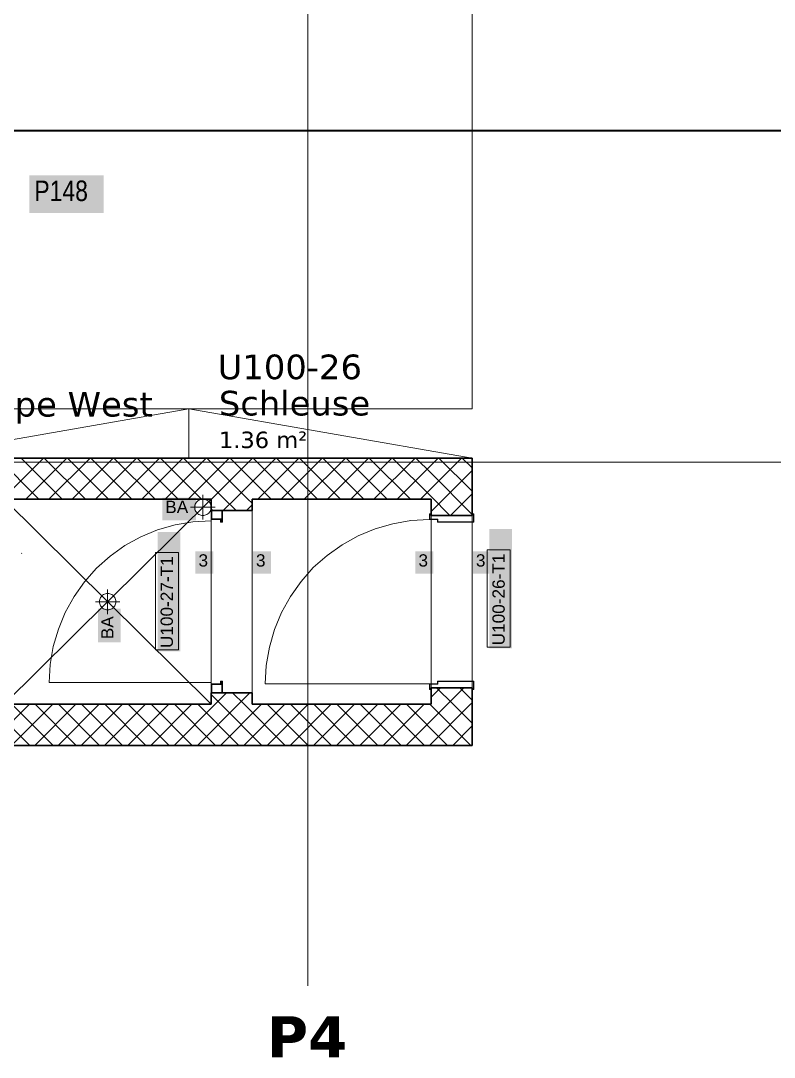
# Model space of a CAD drawing. Extents: x -882 to 613, y -179 to 366.
# Drawn here: x -457.4 to -365.5, y 100.9 to 227.1 of the extents above; entities that cross this region are included whole.
import ezdxf
from ezdxf.lldxf.tags import DXFTag

# ---------------------------------------------------------------- set-up
doc = ezdxf.new("R2010")
doc.units = 0
doc.layers.get('0').update_dxf_attribs({"lineweight": 13})
doc.layers.add('A-____-MATC-OTLN', color=7, linetype='Strichpunkt - Mittel', lineweight=40, true_color=0x0080ff)
doc.layers.add('S-GRID-____-IDEN', color=7, linetype='Continuous', lineweight=9, true_color=0x5555aa)
for name, color, linetype, lineweight in [('A-____-NOTE-TEXT', 7, 'Continuous', 9), ('A-AREA-____-IDEN', 7, 'Continuous', 5), ('A-DOOR-____-IDEN', 7, 'Continuous', 5), ('A-DOOR-____-OTLN', 7, 'Continuous', 9), ('A-DOOR-FRAM-MCUT', 7, 'Continuous', 9), ('A-DOOR-OPNG-OTLN', 7, 'Continuous', 9), ('A-FLOR-____-OTLN', 7, 'Continuous', 9), ('A-WALL-____-MCUT', 7, 'Continuous', 35), ('A-WALL-____-PATT', 7, 'Continuous', 35), ('C-PRKG-____-IDEN', 7, 'Continuous', 5), ('C-PRKG-____-OTLN', 7, 'Continuous', 9), ('I-WALL-____-OTLN', 7, 'Continuous', 9), ('S-GRID-____-OTLN', 7, 'Continuous', 5)]:
    doc.layers.add(name, color=color, linetype=linetype, lineweight=lineweight)
doc.styles.get("Standard").update_dxf_attribs({"font": 'arial.ttf'})
tags = doc.linetypes.add('_Rasterlinie_', pattern=[0.375, 0.2, -0.05, 0.075, -0.05]).pattern_tags.tags
tags[10:11] = [DXFTag(74, 4), DXFTag(75, 0), DXFTag(340, '0'), DXFTag(46, 1.0), DXFTag(50, 0.0), DXFTag(44, 0.0), DXFTag(45, 0.0)]
tags[8:9] = [DXFTag(74, 4), DXFTag(75, 0), DXFTag(340, '0'), DXFTag(46, 1.0), DXFTag(50, 0.0), DXFTag(44, 0.0), DXFTag(45, 0.0)]
tags[6:7] = [DXFTag(74, 4), DXFTag(75, 0), DXFTag(340, '0'), DXFTag(46, 1.0), DXFTag(50, 0.0), DXFTag(44, 0.0), DXFTag(45, 0.0)]
tags[4:5] = [DXFTag(74, 4), DXFTag(75, 0), DXFTag(340, '0'), DXFTag(46, 1.0), DXFTag(50, 0.0), DXFTag(44, 0.0), DXFTag(45, 0.0)]
tags = doc.linetypes.add('Grundrissdarstellung Sturz', pattern=[0.25, 0.15, -0.05, 0, -0.05]).pattern_tags.tags
tags[10:11] = [DXFTag(74, 4), DXFTag(75, 0), DXFTag(340, '0'), DXFTag(46, 1.0), DXFTag(50, 0.0), DXFTag(44, 0.0), DXFTag(45, 0.0)]
tags[8:9] = [DXFTag(74, 4), DXFTag(75, 0), DXFTag(340, '0'), DXFTag(46, 1.0), DXFTag(50, 0.0), DXFTag(44, 0.0), DXFTag(45, 0.0)]
tags[6:7] = [DXFTag(74, 4), DXFTag(75, 0), DXFTag(340, '0'), DXFTag(46, 1.0), DXFTag(50, 0.0), DXFTag(44, 0.0), DXFTag(45, 0.0)]
tags[4:5] = [DXFTag(74, 4), DXFTag(75, 0), DXFTag(340, '0'), DXFTag(46, 1.0), DXFTag(50, 0.0), DXFTag(44, 0.0), DXFTag(45, 0.0)]
tags = doc.linetypes.add('Strichpunkt - Mittel', pattern=[0.35, 0.15, -0.1, 0, -0.1]).pattern_tags.tags
tags[10:11] = [DXFTag(74, 4), DXFTag(75, 0), DXFTag(340, '0'), DXFTag(46, 1.0), DXFTag(50, 0.0), DXFTag(44, 0.0), DXFTag(45, 0.0)]
tags[8:9] = [DXFTag(74, 4), DXFTag(75, 0), DXFTag(340, '0'), DXFTag(46, 1.0), DXFTag(50, 0.0), DXFTag(44, 0.0), DXFTag(45, 0.0)]
tags[6:7] = [DXFTag(74, 4), DXFTag(75, 0), DXFTag(340, '0'), DXFTag(46, 1.0), DXFTag(50, 0.0), DXFTag(44, 0.0), DXFTag(45, 0.0)]
tags[4:5] = [DXFTag(74, 4), DXFTag(75, 0), DXFTag(340, '0'), DXFTag(46, 1.0), DXFTag(50, 0.0), DXFTag(44, 0.0), DXFTag(45, 0.0)]

# ---------------------------------------------------------------- blocks, each defined once
blk = doc.blocks.new('Referenz-A0UJ2JE1XE', base_point=(-855.98, -164.75))
at = {"layer": 'A-____-MATC-OTLN', "color": 0, "linetype": 'Strichpunkt - Mittel', "ltscale": 0.4}
blk.add_line((-855.98, 213.76), (368.1, 213.76), dxfattribs=at)
at = {"layer": 'A-____-NOTE-TEXT', "color": 0, "linetype": 'Continuous', "lineweight": 5, "ltscale": 0.13}
for p, q in [((-435.17, 169.36), (-435.17, 166.36)), ((-436.16, 168), (-436.17, 167.86)), ((-436.14, 168.12), (-436.16, 168)), ((-436.09, 168.25), (-436.14, 168.12)), ((-436.04, 168.36), (-436.09, 168.25)), ((-435.96, 168.47), (-436.04, 168.36)), ((-435.88, 168.57), (-435.96, 168.47)), ((-435.78, 168.66), (-435.88, 168.57)), ((-435.67, 168.73), (-435.78, 168.66)), ((-435.55, 168.79), (-435.67, 168.73)), ((-435.43, 168.83), (-435.55, 168.79)), ((-435.3, 168.86), (-435.43, 168.83)), ((-435.17, 168.86), (-435.3, 168.86)), ((-435.04, 168.86), (-435.17, 168.86)), ((-434.91, 168.83), (-435.04, 168.86)), ((-434.79, 168.79), (-434.91, 168.83)), ((-434.67, 168.73), (-434.79, 168.79)), ((-434.56, 168.66), (-434.67, 168.73)), ((-434.46, 168.57), (-434.56, 168.66)), ((-434.38, 168.47), (-434.46, 168.57)), ((-434.3, 168.36), (-434.38, 168.47)), ((-434.25, 168.25), (-434.3, 168.36)), ((-434.2, 168.12), (-434.25, 168.25)), ((-434.18, 168), (-434.2, 168.12)), ((-434.17, 167.86), (-434.18, 168)), ((-433.67, 167.86), (-436.67, 167.86)), ((-436.17, 167.86), (-436.16, 167.73)), ((-436.16, 167.73), (-436.14, 167.61)), ((-436.14, 167.61), (-436.09, 167.48)), ((-436.09, 167.48), (-436.04, 167.36)), ((-436.04, 167.36), (-435.96, 167.26)), ((-435.96, 167.26), (-435.88, 167.16)), ((-435.88, 167.16), (-435.78, 167.07)), ((-435.78, 167.07), (-435.67, 167)), ((-435.67, 167), (-435.55, 166.94)), ((-435.55, 166.94), (-435.43, 166.9)), ((-435.43, 166.9), (-435.3, 166.87)), ((-435.3, 166.87), (-435.17, 166.86)), ((-435.17, 166.86), (-435.04, 166.87)), ((-435.04, 166.87), (-434.91, 166.9)), ((-434.91, 166.9), (-434.79, 166.94)), ((-434.79, 166.94), (-434.67, 167)), ((-434.67, 167), (-434.56, 167.07)), ((-434.56, 167.07), (-434.46, 167.16)), ((-434.46, 167.16), (-434.38, 167.26)), ((-434.38, 167.26), (-434.3, 167.36)), ((-434.3, 167.36), (-434.25, 167.48)), ((-434.25, 167.48), (-434.2, 167.61)), ((-434.2, 167.61), (-434.18, 167.73)), ((-434.18, 167.73), (-434.17, 167.86)), ((-446.77, 157.86), (-446.77, 154.86)), ((-447.74, 156.62), (-447.76, 156.5)), ((-447.69, 156.75), (-447.74, 156.62)), ((-447.64, 156.86), (-447.69, 156.75)), ((-447.56, 156.97), (-447.64, 156.86)), ((-447.48, 157.07), (-447.56, 156.97)), ((-447.38, 157.16), (-447.48, 157.07)), ((-447.27, 157.23), (-447.38, 157.16)), ((-447.15, 157.29), (-447.27, 157.23)), ((-447.03, 157.33), (-447.15, 157.29)), ((-446.9, 157.36), (-447.03, 157.33)), ((-446.77, 157.36), (-446.9, 157.36)), ((-446.64, 157.36), (-446.77, 157.36)), ((-446.51, 157.33), (-446.64, 157.36)), ((-446.39, 157.29), (-446.51, 157.33)), ((-446.27, 157.23), (-446.39, 157.29)), ((-446.16, 157.16), (-446.27, 157.23)), ((-446.06, 157.07), (-446.16, 157.16)), ((-445.98, 156.97), (-446.06, 157.07)), ((-445.9, 156.86), (-445.98, 156.97)), ((-445.85, 156.75), (-445.9, 156.86)), ((-445.8, 156.62), (-445.85, 156.75)), ((-445.78, 156.5), (-445.8, 156.62)), ((-448.27, 156.36), (-445.27, 156.36)), ((-447.76, 156.5), (-447.77, 156.36)), ((-447.77, 156.36), (-447.76, 156.23)), ((-447.76, 156.23), (-447.74, 156.11)), ((-447.74, 156.11), (-447.69, 155.98)), ((-447.69, 155.98), (-447.64, 155.86)), ((-447.64, 155.86), (-447.56, 155.76)), ((-447.56, 155.76), (-447.48, 155.66)), ((-447.48, 155.66), (-447.38, 155.57)), ((-447.38, 155.57), (-447.27, 155.5)), ((-447.27, 155.5), (-447.15, 155.44)), ((-447.15, 155.44), (-447.03, 155.4)), ((-447.03, 155.4), (-446.9, 155.37)), ((-446.9, 155.37), (-446.77, 155.36)), ((-446.77, 155.36), (-446.64, 155.37)), ((-446.64, 155.37), (-446.51, 155.4)), ((-446.51, 155.4), (-446.39, 155.44)), ((-446.39, 155.44), (-446.27, 155.5)), ((-446.27, 155.5), (-446.16, 155.57)), ((-446.16, 155.57), (-446.06, 155.66)), ((-446.06, 155.66), (-445.98, 155.76)), ((-445.98, 155.76), (-445.9, 155.86)), ((-445.9, 155.86), (-445.85, 155.98)), ((-445.85, 155.98), (-445.8, 156.11)), ((-445.8, 156.11), (-445.78, 156.23)), ((-445.77, 156.36), (-445.78, 156.5)), ((-445.78, 156.23), (-445.77, 156.36))]:
    blk.add_line(p, q, dxfattribs=at)
at = {"layer": 'A-____-NOTE-TEXT', "color": 7, "linetype": 'Continuous', "lineweight": 5, "ltscale": 0.13, "true_color": 0xffffff}
for points in [[(-440.12, 166.28), (-436, 166.28), (-440.12, 169.03)], [(-436, 166.28), (-440.12, 169.03), (-436, 169.03)], [(-436.07, 159.76), (-433.88, 159.76), (-436.07, 162.51)], [(-433.88, 159.76), (-436.07, 162.51), (-433.88, 162.51)], [(-429.07, 159.76), (-426.88, 159.76), (-429.07, 162.51)], [(-426.88, 159.76), (-429.07, 162.51), (-426.88, 162.51)], [(-409.27, 159.76), (-407.08, 159.76), (-409.27, 162.51)], [(-407.08, 159.76), (-409.27, 162.51), (-407.08, 162.51)], [(-402.27, 159.76), (-400.08, 159.76), (-402.27, 162.51)], [(-400.08, 159.76), (-402.27, 162.51), (-400.08, 162.51)], [(-447.94, 151.41), (-445.19, 151.41), (-447.94, 155.53)], [(-445.19, 151.41), (-447.94, 155.53), (-445.19, 155.53)]]:
    blk.add_solid(points, dxfattribs=at)
at = {"layer": 'A-AREA-____-IDEN', "color": 0, "linetype": 'Continuous', "ltscale": 0.13}
blk.add_line((-457.24, 162.25), (-457.27, 162.28), dxfattribs=at)
at = {"layer": 'A-DOOR-____-IDEN', "color": 0, "linetype": 'Continuous', "ltscale": 0.13}
for p, q in [((-440.93, 150.51), (-440.93, 162.35)), ((-440.93, 162.35), (-438.15, 162.35)), ((-438.15, 162.35), (-438.15, 150.51)), ((-400.51, 150.84), (-400.51, 162.68)), ((-400.51, 162.68), (-397.73, 162.68)), ((-397.73, 162.68), (-397.73, 150.84)), ((-438.15, 150.51), (-440.93, 150.51)), ((-397.73, 150.84), (-400.51, 150.84))]:
    blk.add_line(p, q, dxfattribs=at)
at = {"layer": 'A-DOOR-____-IDEN', "color": 7, "linetype": 'Continuous', "ltscale": 0.13, "true_color": 0xffffff}
for points in [[(-440.69, 150.33), (-437.93, 150.33), (-440.69, 164.87)], [(-437.93, 150.33), (-440.69, 164.87), (-437.93, 164.87)], [(-400.27, 150.66), (-397.51, 150.66), (-400.27, 165.2)], [(-397.51, 150.66), (-400.27, 165.2), (-397.51, 165.2)]]:
    blk.add_solid(points, dxfattribs=at)
at = {"layer": 'A-DOOR-____-OTLN', "color": 0, "linetype": 'Grundrissdarstellung Sturz', "ltscale": 0.13}
for p, q in [((-407.37, 166.86), (-407.37, 159.86)), ((-402.37, 166.86), (-402.37, 159.86)), ((-407.37, 159.86), (-407.37, 157.76)), ((-402.37, 159.86), (-402.37, 157.76)), ((-407.37, 157.76), (-407.37, 145.86)), ((-402.37, 157.76), (-402.37, 145.86))]:
    blk.add_line(p, q, dxfattribs=at)
at = {"layer": 'A-DOOR-FRAM-MCUT', "color": 0, "linetype": 'Continuous', "ltscale": 0.13}
for p, q in [((-434.17, 167.46), (-434.17, 166.36)), ((-434.07, 166.46), (-434.07, 167.46)), ((-432.87, 167.46), (-432.87, 166.16)), ((-432.77, 166.06), (-432.77, 167.46)), ((-407.57, 167.06), (-407.37, 167.06)), ((-407.57, 166.36), (-407.57, 167.06)), ((-407.53, 167.02), (-407.53, 166.4)), ((-407.37, 167.02), (-407.53, 167.02)), ((-402.37, 167.06), (-402.17, 167.06)), ((-402.21, 167.02), (-402.37, 167.02)), ((-402.21, 166.1), (-402.21, 167.02)), ((-402.17, 167.06), (-402.17, 166.06)), ((-434.17, 166.36), (-433.03, 166.36)), ((-432.93, 166.46), (-434.07, 166.46)), ((-433.03, 166.36), (-433.03, 166.06)), ((-433.03, 166.06), (-432.77, 166.06)), ((-432.93, 166.16), (-432.93, 166.46)), ((-432.87, 166.16), (-432.93, 166.16)), ((-406.57, 166.36), (-407.57, 166.36)), ((-407.53, 166.4), (-406.53, 166.4)), ((-406.57, 166.06), (-406.57, 166.36)), ((-402.17, 166.06), (-406.57, 166.06)), ((-406.53, 166.4), (-406.53, 166.1)), ((-406.53, 166.1), (-402.21, 166.1)), ((-432.77, 146.66), (-433.03, 146.66)), ((-433.03, 146.66), (-433.03, 146.36)), ((-432.93, 146.26), (-432.93, 146.56)), ((-432.93, 146.56), (-432.87, 146.56)), ((-432.87, 146.56), (-432.87, 145.26)), ((-432.77, 145.26), (-432.77, 146.66)), ((-406.57, 146.66), (-402.17, 146.66)), ((-406.57, 146.36), (-406.57, 146.66)), ((-406.53, 146.62), (-406.53, 146.32)), ((-402.21, 146.62), (-406.53, 146.62)), ((-402.21, 145.7), (-402.21, 146.62)), ((-402.17, 146.66), (-402.17, 145.66)), ((-433.03, 146.36), (-434.17, 146.36)), ((-434.17, 146.36), (-434.17, 145.26)), ((-434.07, 145.26), (-434.07, 146.26)), ((-434.07, 146.26), (-432.93, 146.26)), ((-407.57, 146.36), (-406.57, 146.36)), ((-407.57, 145.66), (-407.57, 146.36)), ((-407.37, 145.66), (-407.57, 145.66)), ((-407.53, 146.32), (-407.53, 145.7)), ((-406.53, 146.32), (-407.53, 146.32)), ((-407.53, 145.7), (-407.37, 145.7)), ((-402.37, 145.7), (-402.21, 145.7)), ((-402.17, 145.66), (-402.37, 145.66))]:
    blk.add_line(p, q, dxfattribs=at)
at = {"layer": 'A-DOOR-OPNG-OTLN', "color": 0, "linetype": 'Continuous', "ltscale": 0.13}
for p, q in [((-438.56, 165.73), (-440.68, 165.12)), ((-436.38, 166.1), (-438.56, 165.73)), ((-434.17, 166.22), (-436.38, 166.1)), ((-412.02, 165.86), (-414.18, 165.24)), ((-409.81, 166.24), (-412.02, 165.86)), ((-407.57, 166.36), (-409.81, 166.24)), ((-442.73, 164.27), (-444.66, 163.2)), ((-440.68, 165.12), (-442.73, 164.27)), ((-416.25, 164.38), (-418.21, 163.3)), ((-414.18, 165.24), (-416.25, 164.38)), ((-444.66, 163.2), (-446.47, 161.92)), ((-418.21, 163.3), (-420.04, 162)), ((-446.47, 161.92), (-448.11, 160.45)), ((-420.04, 162), (-421.71, 160.51)), ((-448.11, 160.45), (-449.59, 158.8)), ((-421.71, 160.51), (-423.21, 158.83)), ((-449.59, 158.8), (-450.87, 157)), ((-423.21, 158.83), (-424.5, 157.01)), ((-450.87, 157), (-451.94, 155.06)), ((-424.5, 157.01), (-425.59, 155.04)), ((-451.94, 155.06), (-452.78, 153.02)), ((-425.59, 155.04), (-426.45, 152.97)), ((-452.78, 153.02), (-453.4, 150.89)), ((-426.45, 152.97), (-427.07, 150.82)), ((-453.4, 150.89), (-453.77, 148.71)), ((-427.07, 150.82), (-427.44, 148.6)), ((-453.77, 148.71), (-453.89, 146.5)), ((-427.44, 148.6), (-427.57, 146.36)), ((-453.89, 146.5), (-434.17, 146.5)), ((-407.57, 146.36), (-427.57, 146.36))]:
    blk.add_line(p, q, dxfattribs=at)
at = {"layer": 'A-FLOR-____-OTLN', "color": 0, "linetype": 'Continuous', "ltscale": 0.13}
for p, q in [((-471.37, 173.86), (-436.87, 179.86)), ((-436.87, 173.86), (-436.87, 179.86)), ((-436.87, 179.86), (-402.37, 173.86)), ((-434.17, 143.86), (-459.37, 168.86)), ((-459.37, 143.86), (-434.17, 168.86))]:
    blk.add_line(p, q, dxfattribs=at)
at = {"layer": 'A-WALL-____-MCUT', "color": 0, "linetype": 'Continuous', "ltscale": 0.35}
for p, q in [((-402.37, 173.86), (-518.87, 173.86)), ((-402.37, 166.86), (-402.37, 173.86)), ((-481.02, 168.86), (-434.17, 168.86)), ((-434.17, 168.86), (-434.17, 167.46)), ((-429.17, 168.86), (-407.37, 168.86)), ((-429.17, 167.46), (-429.17, 168.86)), ((-407.37, 168.86), (-407.37, 166.86)), ((-434.17, 167.46), (-429.17, 167.46)), ((-407.37, 166.86), (-402.37, 166.86)), ((-434.17, 145.26), (-434.17, 143.86)), ((-429.17, 145.26), (-434.17, 145.26)), ((-429.17, 143.86), (-429.17, 145.26)), ((-407.37, 145.86), (-407.37, 143.86)), ((-402.37, 145.86), (-407.37, 145.86)), ((-402.37, 138.86), (-402.37, 145.86)), ((-434.17, 143.86), (-481.02, 143.86)), ((-407.37, 143.86), (-429.17, 143.86)), ((-518.87, 138.86), (-402.37, 138.86))]:
    blk.add_line(p, q, dxfattribs=at)
at = {"layer": 'A-WALL-____-PATT', "color": 0, "linetype": 'Continuous', "lineweight": 9, "ltscale": 0.13}
for p, q in [((-455.15, 168.86), (-460.15, 173.86)), ((-459.58, 168.86), (-454.58, 173.86)), ((-452.32, 168.86), (-457.32, 173.86)), ((-456.75, 168.86), (-451.75, 173.86)), ((-449.49, 168.86), (-454.49, 173.86)), ((-453.92, 168.86), (-448.92, 173.86)), ((-446.66, 168.86), (-451.66, 173.86)), ((-451.09, 168.86), (-446.09, 173.86)), ((-443.83, 168.86), (-448.83, 173.86)), ((-448.27, 168.86), (-443.27, 173.86)), ((-441, 168.86), (-446, 173.86)), ((-445.44, 168.86), (-440.44, 173.86)), ((-438.18, 168.86), (-443.18, 173.86)), ((-442.61, 168.86), (-437.61, 173.86)), ((-435.35, 168.86), (-440.35, 173.86)), ((-439.78, 168.86), (-434.78, 173.86)), ((-432.52, 168.86), (-437.52, 173.86)), ((-436.95, 168.86), (-431.95, 173.86)), ((-429.69, 168.86), (-434.69, 173.86)), ((-434.12, 168.86), (-429.12, 173.86)), ((-426.86, 168.86), (-431.86, 173.86)), ((-431.29, 168.86), (-426.29, 173.86)), ((-424.03, 168.86), (-429.03, 173.86)), ((-428.47, 168.86), (-423.47, 173.86)), ((-421.21, 168.86), (-426.21, 173.86)), ((-425.64, 168.86), (-420.64, 173.86)), ((-418.38, 168.86), (-423.38, 173.86)), ((-422.81, 168.86), (-417.81, 173.86)), ((-415.55, 168.86), (-420.55, 173.86)), ((-419.98, 168.86), (-414.98, 173.86)), ((-412.72, 168.86), (-417.72, 173.86)), ((-417.15, 168.86), (-412.15, 173.86)), ((-409.89, 168.86), (-414.89, 173.86)), ((-414.32, 168.86), (-409.32, 173.86)), ((-407.37, 169.17), (-412.06, 173.86)), ((-407.37, 172), (-409.23, 173.86)), ((-407.37, 172.99), (-406.5, 173.86)), ((-407.37, 170.16), (-403.67, 173.86)), ((-402.37, 169.83), (-406.41, 173.86)), ((-402.37, 172.66), (-403.58, 173.86)), ((-411.5, 168.86), (-407.37, 172.99)), ((-407.37, 167.33), (-402.37, 172.33)), ((-402.37, 167), (-407.37, 172)), ((-408.67, 168.86), (-407.37, 170.16)), ((-405.01, 166.86), (-402.37, 169.51)), ((-434.17, 168.82), (-434.12, 168.86)), ((-432.69, 167.46), (-431.29, 168.86)), ((-431.12, 167.46), (-432.52, 168.86)), ((-429.87, 167.46), (-429.17, 168.16)), ((-429.17, 168.35), (-429.69, 168.86)), ((-405.06, 166.86), (-407.37, 169.17)), ((-433.95, 167.46), (-434.17, 167.69)), ((-433.67, 143.86), (-432.27, 145.26)), ((-430.15, 143.86), (-431.55, 145.26)), ((-430.84, 143.86), (-429.44, 145.26)), ((-407.37, 144.71), (-406.21, 145.86)), ((-404.69, 143.86), (-406.69, 145.86)), ((-405.38, 143.86), (-403.38, 145.86)), ((-402.37, 144.37), (-403.86, 145.86)), ((-432.97, 143.86), (-434.17, 145.06)), ((-402.55, 143.86), (-402.37, 144.05)), ((-461.29, 138.86), (-456.29, 143.86)), ((-456.26, 138.86), (-461.26, 143.86)), ((-458.47, 138.86), (-453.47, 143.86)), ((-453.43, 138.86), (-458.43, 143.86)), ((-455.64, 138.86), (-450.64, 143.86)), ((-450.6, 138.86), (-455.6, 143.86)), ((-452.81, 138.86), (-447.81, 143.86)), ((-447.77, 138.86), (-452.77, 143.86)), ((-449.98, 138.86), (-444.98, 143.86)), ((-444.95, 138.86), (-449.95, 143.86)), ((-447.15, 138.86), (-442.15, 143.86)), ((-442.12, 138.86), (-447.12, 143.86)), ((-444.32, 138.86), (-439.32, 143.86)), ((-439.29, 138.86), (-444.29, 143.86)), ((-441.5, 138.86), (-436.5, 143.86)), ((-436.46, 138.86), (-441.46, 143.86)), ((-438.67, 138.86), (-433.67, 143.86)), ((-433.63, 138.86), (-438.63, 143.86)), ((-435.84, 138.86), (-430.84, 143.86)), ((-430.8, 138.86), (-435.8, 143.86)), ((-433.01, 138.86), (-428.01, 143.86)), ((-427.97, 138.86), (-432.97, 143.86)), ((-430.18, 138.86), (-425.18, 143.86)), ((-425.15, 138.86), (-430.15, 143.86)), ((-427.35, 138.86), (-422.35, 143.86)), ((-422.32, 138.86), (-427.32, 143.86)), ((-424.53, 138.86), (-419.53, 143.86)), ((-419.49, 138.86), (-424.49, 143.86)), ((-421.7, 138.86), (-416.7, 143.86)), ((-416.66, 138.86), (-421.66, 143.86)), ((-418.87, 138.86), (-413.87, 143.86)), ((-413.83, 138.86), (-418.83, 143.86)), ((-416.04, 138.86), (-411.04, 143.86)), ((-411, 138.86), (-416, 143.86)), ((-413.21, 138.86), (-408.21, 143.86)), ((-408.18, 138.86), (-413.18, 143.86)), ((-410.38, 138.86), (-405.38, 143.86)), ((-405.35, 138.86), (-410.35, 143.86)), ((-407.55, 138.86), (-402.55, 143.86)), ((-402.52, 138.86), (-407.52, 143.86)), ((-402.37, 141.55), (-404.69, 143.86)), ((-404.73, 138.86), (-402.37, 141.22))]:
    blk.add_line(p, q, dxfattribs=at)
at = {"layer": 'C-PRKG-____-IDEN', "color": 7, "linetype": 'Continuous', "ltscale": 0.13, "true_color": 0xffffff}
for points in [[(-456.33, 203.7), (-447.25, 203.7), (-456.33, 208.29)], [(-447.25, 203.7), (-456.33, 208.29), (-447.25, 208.29)]]:
    blk.add_solid(points, dxfattribs=at)
at = {"layer": 'C-PRKG-____-OTLN', "color": 0, "linetype": 'Continuous', "ltscale": 0.13}
for p, q in [((-402.37, 232.85), (-402.37, 179.87)), ((-402.37, 179.86), (-402.37, 232.85)), ((-402.37, 232.85), (-402.37, 179.87)), ((-402.37, 179.87), (-502.37, 179.87)), ((-402.37, 179.87), (-502.37, 179.87)), ((-502.37, 179.86), (-402.37, 179.86)), ((-402.37, 179.86), (-402.37, 179.87))]:
    blk.add_line(p, q, dxfattribs=at)
at = {"layer": 'I-WALL-____-OTLN', "color": 0, "linetype": 'Continuous', "ltscale": 0.13}
for p, q in [((-429.17, 167.46), (-429.17, 145.26)), ((-407.37, 166.4), (-407.37, 166.86)), ((-402.37, 166.86), (-402.37, 166.1)), ((-434.17, 146.36), (-434.17, 166.36)), ((-407.37, 146.36), (-407.37, 166.36)), ((-402.37, 166.07), (-402.37, 146.66)), ((-402.37, 146.62), (-402.37, 145.86)), ((-407.37, 145.86), (-407.37, 146.32))]:
    blk.add_line(p, q, dxfattribs=at)
at = {"layer": 'S-GRID-____-OTLN', "color": 0, "linetype": '_Rasterlinie_', "ltscale": 0.13}
for p, q in [((-422.37, 109.57), (-422.37, 354.65)), ((-855.98, 173.36), (368.1, 173.36))]:
    blk.add_line(p, q, dxfattribs=at)
at = {"layer": 'A-____-NOTE-TEXT', "color": 0, "linetype": 'Continuous', "lineweight": 5, "ltscale": 0.13, "char_height": 1.5, "attachment_point": 1}
for s, insert in [('{\\fArial;BA}', (-439.75, 168.66)), ('{\\fArial;3}', (-435.7, 162.14)), ('{\\fArial;3}', (-428.7, 162.14)), ('{\\fArial;3}', (-408.9, 162.14)), ('{\\fArial;3}', (-401.9, 162.14))]:
    blk.add_mtext(s, dxfattribs=dict(at, insert=insert))
at = {"layer": 'A-____-NOTE-TEXT', "color": 0, "linetype": 'Continuous', "lineweight": 5, "ltscale": 0.13, "insert": (-447.56, 151.79), "char_height": 1.5, "attachment_point": 1, "rotation": 90}
blk.add_mtext('{\\fArial;BA}', dxfattribs=at)
at = {"layer": 'A-AREA-____-IDEN', "color": 0, "linetype": 'Continuous', "ltscale": 0.13, "attachment_point": 1}
for s, insert, char_height in [('{\\fVerdana;U100-26}', (-433.37, 186.47), 3), ('{\\fVerdana;Aussentreppe West}', (-481.4, 181.92), 3), ('{\\fVerdana;Schleuse}', (-433.22, 182.05), 3), ('{\\fVerdana;1.36 m²}', (-433.21, 177.08), 2)]:
    blk.add_mtext(s, dxfattribs=dict(at, insert=insert, char_height=char_height))
at = {"layer": 'A-DOOR-____-IDEN', "color": 0, "linetype": 'Continuous', "ltscale": 0.13, "char_height": 1.5, "attachment_point": 1, "rotation": 90}
for s, insert in [('{\\fArial;U100-27-T1}', (-440.32, 150.71)), ('{\\fArial;U100-26-T1}', (-399.89, 151.04))]:
    blk.add_mtext(s, dxfattribs=dict(at, insert=insert))
at = {"layer": 'C-PRKG-____-IDEN', "color": 0, "linetype": 'Continuous', "ltscale": 0.13, "insert": (-455.7, 207.67), "char_height": 2.5, "attachment_point": 1}
blk.add_mtext('{\\W0.8;\\fArial;P148}', dxfattribs=at)
at = {"layer": 'S-GRID-____-IDEN', "color": 0, "linetype": 'Continuous', "lineweight": 5, "ltscale": 0.13, "insert": (-427.37, 105.86), "char_height": 5, "attachment_point": 1}
blk.add_mtext('{\\fVerdana|b1|i0;P4}', dxfattribs=at)

msp = doc.modelspace()

# ---------------------------------------------------------------- block references
at = {"color": 9, "lineweight": 25, "ltscale": 0.25, "true_color": 0xc0c0c0}
msp.add_blockref('Referenz-A0UJ2JE1XE', (-855.98, -164.75), dxfattribs=at)

doc.saveas('drawing.dxf')
